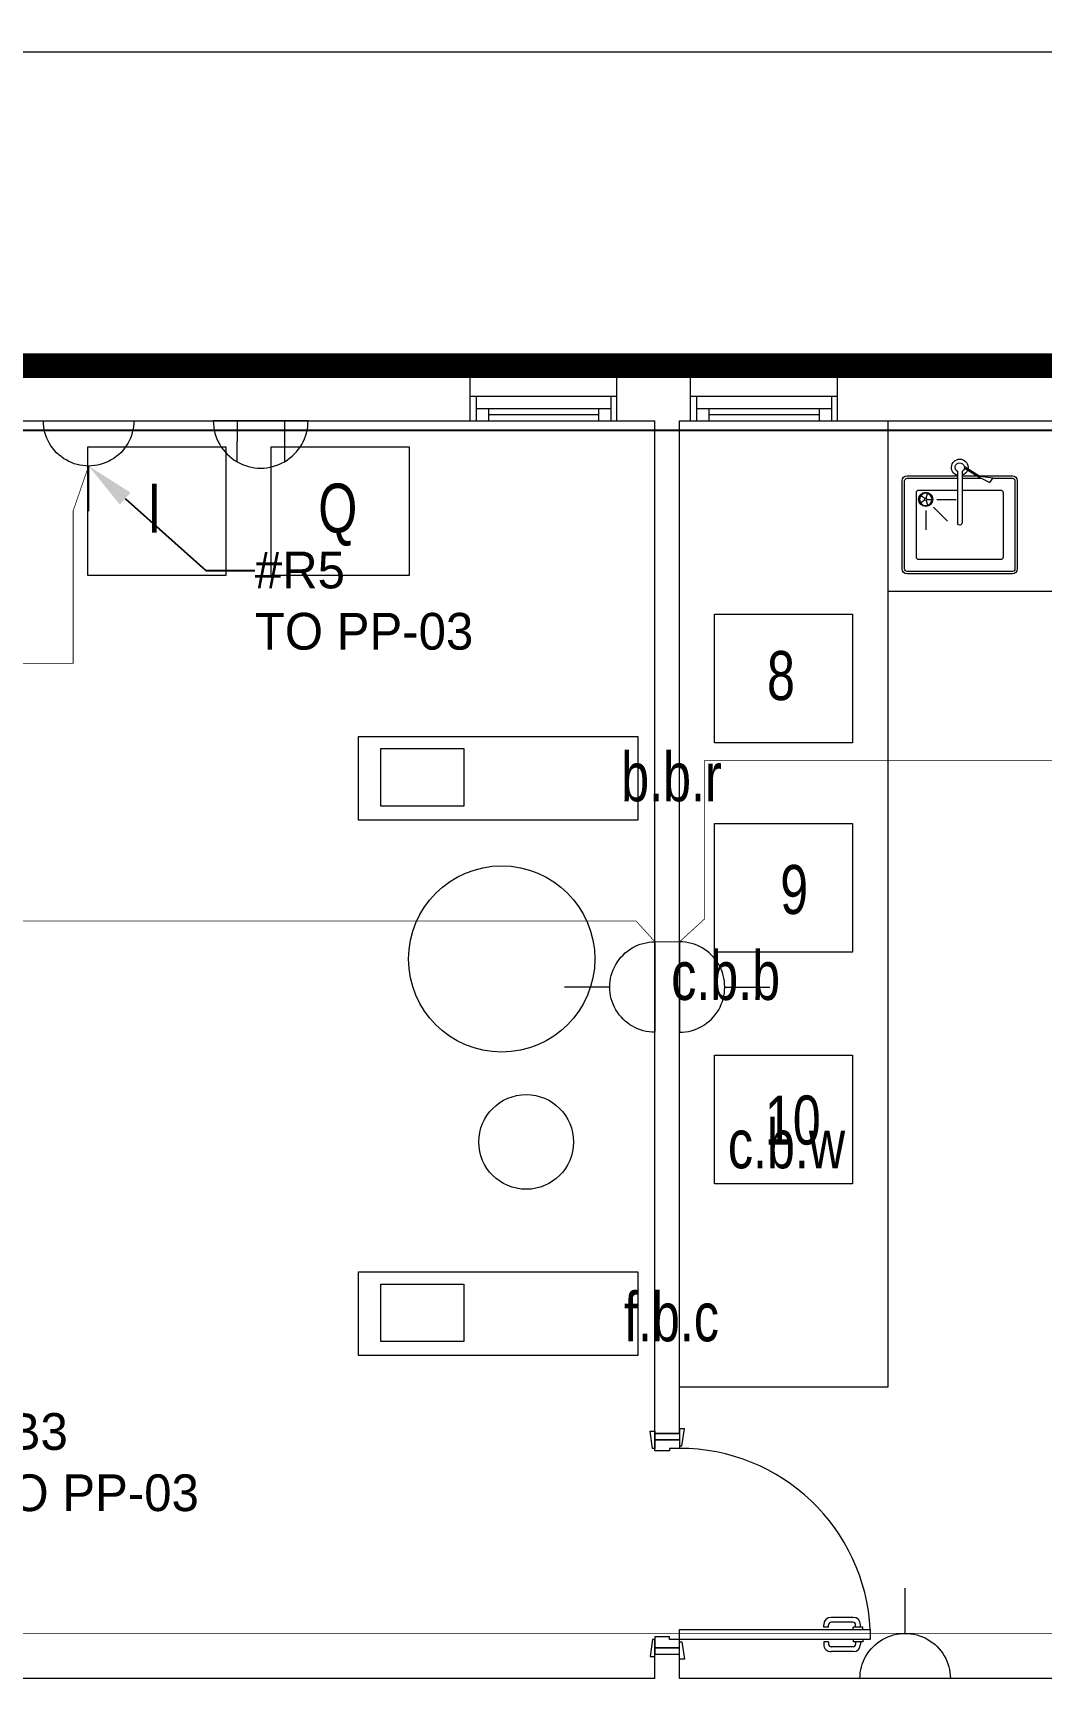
# Model space of a CAD drawing. Header units: metres. Extents: x 75097 to 220762, y -1557923 to -1361206.
# Drawn here: x 203580 to 207698, y -1460383 to -1453615 of the extents above; entities that cross this region are included whole.
import ezdxf
from ezdxf import colors
from ezdxf.entities.mleader import LeaderData, LeaderLine
from ezdxf.math import Vec2, Vec3

# ---------------------------------------------------------------- set-up
doc = ezdxf.new("R2010")
doc.units = ezdxf.units.M
doc.linetypes.add('DASHED2', pattern=[0.375, 0.25, -0.125])
doc.layers.get('0').update_dxf_attribs({"lineweight": 0})
for name, color, linetype, lineweight in [('A-100 - Copy$0$Aluminum', 8, 'Continuous', 0), ('A-100 - Copy$0$Medical Equipment and Furniture', 8, 'Continuous', 0), ('A-100 - Copy$0$Proj', 8, 'Continuous', 0), ('A-100 - Copy$0$SANIT', 8, 'Continuous', 0), ('A-100 - Copy$0$Walls', 8, 'Continuous', 0), ('A-100 - Copy$0$Wooden Joinery', 8, 'Continuous', 0)]:
    doc.layers.add(name, color=color, linetype=linetype, lineweight=lineweight)
doc.layers.add('A-100 - Copy$0$axes', color=8, linetype='Continuous')
doc.layers.add('E-POWR', color=7, linetype='Continuous', lineweight=9, true_color=0x4e7e3e)
doc.layers.add('EXF', color=7, linetype='Continuous', lineweight=0, true_color=0x4e7e3e)
doc.styles.add('A-100 - Copy$0$X3G_ENTITY_2587EA', font='swisscl.ttf', dxfattribs={"height": 200})
doc.styles.get("Standard").update_dxf_attribs({"font": 'GOTHIC.TTF'})

# ---------------------------------------------------------------- blocks, each defined once
blk = doc.blocks.new('NORMAL SOCKET')
at = {"layer": 'E-POWR'}
for p, q in [((0, 308), (0, 615)), ((-308, 0), (308, 0))]:
    blk.add_line(p, q, dxfattribs=at)
blk.add_ellipse((0, 0), major_axis=(33, 306), ratio=1, start_param=4.81904, end_param=7.960633, dxfattribs=at)
blk = doc.blocks.new('MECH UPDATED')
at = {"layer": 'EXF', "color": 85, "elevation": 0}
for points in [[(101035.6, -1363352.2), (101035.5, -1363739)], [(101035.6, -1363448.9), (101203.1, -1363448.9)], [(101035.5, -1363642.3), (101203, -1363642.4)]]:
    blk.add_lwpolyline(points, dxfattribs=at)
at = {"layer": 'EXF', "color": 85}
blk.add_arc((101035.5, -1363545.6, 0), 193.4, 269.98538, 89.98538, dxfattribs=at)
blk = doc.blocks.new('A-100 - Copy$0$A$C72370EFE')
at = {"layer": 'A-100 - Copy$0$Wooden Joinery'}
for p, q in [((-0.01, -0.04), (-0.02, -0.04)), ((-0.01, -0.06), (-0.02, -0.06)), ((-0.01, -0.03), (-0.01, -0.07)), ((0, -0.03), (-0.01, -0.03)), ((0.04, -0.03), (0.05, -0.03)), ((0.05, -0.03), (0.05, -0.07)), ((0.05, -0.04), (0.06, -0.04)), ((0.05, -0.06), (0.06, -0.06)), ((-0.05, -0.07), (-0.05, -0.16)), ((-0.03, -0.07), (-0.03, -0.16)), ((0, -0.07), (-0.01, -0.07)), ((0.04, -0.07), (0.05, -0.07)), ((0.07, -0.07), (0.07, -0.16)), ((0.09, -0.07), (0.09, -0.16)), ((-0.01, -0.17), (-0.02, -0.17)), ((-0.01, -0.19), (-0.02, -0.19)), ((-0.01, -0.17), (-0.01, -0.19)), ((0.05, -0.17), (0.06, -0.17)), ((0.05, -0.17), (0.05, -0.19)), ((0.05, -0.19), (0.06, -0.19))]:
    blk.add_line(p, q, dxfattribs=at)
for centre, radius, start, end in [((-0.02, -0.07), 0.03, 90, 180), ((-0.02, -0.07), 0.01, 90, 180), ((0.06, -0.07), 0.03, 0, 90), ((0.06, -0.07), 0.01, 0, 90), ((-0.02, -0.16), 0.03, 180, 270), ((-0.02, -0.16), 0.01, 180, 270), ((0.06, -0.16), 0.01, 270, 0), ((0.06, -0.16), 0.03, 270, 0)]:
    blk.add_arc(centre, radius, start, end, dxfattribs=at)
blk = doc.blocks.new('A-100 - Copy$0$A$C41DF7AD3')
at = {"layer": 'A-100 - Copy$0$Wooden Joinery', "elevation": 0}
for points in [[(820, 780), (820, 1559), (860, 1559), (860, 780)], [(70, 780), (70, 790), (0, 800), (0, 780)], [(870, 780), (870, 790), (940, 800), (940, 780)], [(80, 680), (80, 670), (10, 660), (10, 680)], [(860, 680), (860, 670), (930, 660), (930, 680)]]:
    blk.add_lwpolyline(points, close=True, dxfattribs=at)
for points in [[(45, 780), (45, 680), (20, 680), (20, 780), (45, 780)], [(45, 780), (80, 780), (80, 740), (90, 740), (90, 680), (45, 680), (45, 780)], [(895, 780), (860, 780), (860, 740), (850, 740), (850, 680), (895, 680), (895, 780)], [(895, 780), (895, 680), (920, 680), (920, 780), (895, 780)]]:
    blk.add_lwpolyline(points, dxfattribs=at)
at = {"layer": 'A-100 - Copy$0$Wooden Joinery'}
blk.add_arc((860, 780, 0), 780, 92.9397, 180, dxfattribs=at)
at = {"layer": 'A-100 - Copy$0$Wooden Joinery', "xscale": 999.9999999998856, "yscale": 999.9999999998856, "zscale": 999.9999999998856}
blk.add_blockref('A-100 - Copy$0$A$C72370EFE', (820, 1559, 0), dxfattribs=at)
blk = doc.blocks.new('A-100 - Copy$0$BMED-S-S DROP-IN SINK 45-38')
at = {"layer": 'A-100 - Copy$0$SANIT'}
for p, q in [((-18.3, 4.2), (-81.8, -35.6)), ((-235, -54.7), (-235, -414.7)), ((-225, -54.7), (-225, -414.7)), ((-80.4, -34.7), (-215, -34.7)), ((-135.3, -44.7), (-215, -44.7)), ((-81.8, -35.6), (-136.9, -42.7)), ((-122.2, -61.3), (-136.9, -42.7)), ((-79.3, -39.6), (-122.2, -61.3)), ((-18.7, -1.6), (-79.3, -39.6)), ((-9.4, -16.2), (-9.4, -226.2)), ((9.4, -16.2), (9.4, -226.2)), ((215, -34.7), (9.4, -34.7)), ((215, -44.7), (9.4, -44.7)), ((225, -414.7), (225, -54.7)), ((235, -414.7), (235, -54.7)), ((94, -130.7), (14, -130.7)), ((107.2, -162.5), (50.6, -219.1)), ((139, -175.7), (139, -255.7)), ((-215, -424.7), (215, -424.7)), ((-215, -434.7), (215, -434.7))]:
    blk.add_line(p, q, dxfattribs=at)
at = {"layer": 'A-100 - Copy$0$SANIT', "ltscale": 250}
for p, q in [((-177, -102.7), (-177, -366.7)), ((-9.4, -92.7), (-167, -92.7)), ((167, -92.7), (9.4, -92.7)), ((177, -366.7), (177, -102.7)), ((-167, -376.7), (167, -376.7))]:
    blk.add_line(p, q, dxfattribs=at)
at = {"layer": 'A-100 - Copy$0$SANIT'}
for points in [[(-9.4, -44.7), (-89.5, -44.7)], [(-9.4, -34.7), (-71.6, -34.7)], [(134, -130.7), (110, -130.7)], [(137.5, -126), (130, -103.1)], [(143, -127.8), (162.5, -113.7)], [(143, -133.7), (162.5, -147.8)], [(137.5, -135.5), (130, -158.3)]]:
    blk.add_lwpolyline(points, dxfattribs=at)
for points in [[(139, -159.7, 1), (139, -101.7, 1)], [(139, -135.7, 1), (139, -125.7, 1)]]:
    blk.add_lwpolyline(points, format="xyb", close=True, dxfattribs=at)
for radius in [26, 25]:
    blk.add_circle((139, -130.7), radius, dxfattribs=at)
for centre, radius, start, end in [((0, 0), 33.7, 286.12448, 188.93571), ((0, 0), 18.8, 299.99685, 239.99685), ((-215, -54.7), 20, 90, 180), ((-215, -54.7), 10, 90, 180), ((0, 0), 33.7, 197.35559, 253.86923), ((215, -54.7), 20, 0, 90), ((215, -54.7), 10, 0, 90), ((0, -226.2), 9.38, 179.99685, 359.99685), ((-215, -414.7), 20, 180, 270), ((-215, -414.7), 10, 180, 270), ((215, -414.7), 10, 270, 0), ((215, -414.7), 20, 270, 0)]:
    blk.add_arc(centre, radius, start, end, dxfattribs=at)
at = {"layer": 'A-100 - Copy$0$SANIT', "ltscale": 250}
for centre, start, end in [((-167, -102.7), 90.00945, 180.00945), ((167, -102.7), 0, 90), ((-167, -366.7), 180, 270), ((167, -366.7), 270, 0)]:
    blk.add_arc(centre, 10, start, end, dxfattribs=at)
blk = doc.blocks.new('A-100 - Copy')
at = {"layer": 'A-100 - Copy$0$Aluminum'}
for p, q in [((205363.3, -1455097.7, 0), (205963.3, -1455097.7, 0)), ((205388.3, -1455097.7, 0), (205388.3, -1455197.7, 0)), ((205388.3, -1455147.7, 0), (205938.3, -1455147.7, 0)), ((205438.3, -1455147.7, 0), (205438.3, -1455197.7, 0)), ((205888.3, -1455147.7, 0), (205888.3, -1455197.7, 0)), ((205938.3, -1455097.7, 0), (205938.3, -1455197.7, 0)), ((206263.3, -1455097.7, 0), (206863.3, -1455097.7, 0)), ((206288.3, -1455097.7, 0), (206288.3, -1455197.7, 0)), ((206288.3, -1455147.7, 0), (206838.3, -1455147.7, 0)), ((206338.3, -1455147.7, 0), (206338.3, -1455197.7, 0)), ((206788.3, -1455147.7, 0), (206788.3, -1455197.7, 0)), ((206838.3, -1455097.7, 0), (206838.3, -1455197.7, 0)), ((205363.3, -1455197.7, 0), (205963.3, -1455197.7, 0)), ((205888.3, -1455172.7, 0), (205438.3, -1455172.7, 0)), ((206263.3, -1455197.7, 0), (206863.3, -1455197.7, 0)), ((206788.3, -1455172.7, 0), (206338.3, -1455172.7, 0))]:
    blk.add_line(p, q, dxfattribs=at)
at = {"layer": 'A-100 - Copy$0$axes'}
blk.add_line((215795, -1455237.7, 2.4), (83877.8, -1455237.7, 2.4), dxfattribs=at)
at = {"layer": 'A-100 - Copy$0$Medical Equipment and Furniture'}
blk.add_line((207068.8, -1455892.7, 0), (208758.3, -1455892.7, 0), dxfattribs=at)
at = {"layer": 'A-100 - Copy$0$Medical Equipment and Furniture', "elevation": 0}
blk.add_lwpolyline([(206218.8, -1455197.7), (207068.8, -1455197.7), (207068.8, -1459142.7), (206218.8, -1459142.7), (206218.8, -1455197.7)], dxfattribs=at)
for points in [[(203803, -1455303.8), (204366.7, -1455303.8), (204366.7, -1455829.1), (203803, -1455829.1)], [(204551.7, -1455303.8), (205115.5, -1455303.8), (205115.5, -1455829.1), (204551.7, -1455829.1)], [(206360.9, -1455987.4), (206924.6, -1455987.4), (206924.6, -1456512.6), (206360.9, -1456512.6)], [(204907.8, -1456486.7), (206048.7, -1456486.7), (206048.7, -1456828.3), (204907.8, -1456828.3)], [(204998.9, -1456536.1), (205338.7, -1456536.1), (205338.7, -1456771.1), (204998.9, -1456771.1)], [(206360.9, -1456841.2), (206924.6, -1456841.2), (206924.6, -1457366.4), (206360.9, -1457366.4)], [(206360.9, -1457788.2), (206924.6, -1457788.2), (206924.6, -1458313.4), (206360.9, -1458313.4)], [(204907.8, -1458672.5), (206048.7, -1458672.5), (206048.7, -1459014.2), (204907.8, -1459014.2)], [(204998.9, -1458722), (205338.7, -1458722), (205338.7, -1458957), (204998.9, -1458957)]]:
    blk.add_lwpolyline(points, close=True, dxfattribs=at)
at = {"layer": 'A-100 - Copy$0$Medical Equipment and Furniture'}
for centre, radius in [((205492.7, -1457394.8, 0), 380.2), ((205592.6, -1458141.7, 0), 193.3)]:
    blk.add_circle(centre, radius, dxfattribs=at)
at = {"layer": 'A-100 - Copy$0$Proj'}
for p, q in [((205363.3, -1454972.7, 0), (205963.3, -1454972.7, 0)), ((206263.3, -1454972.7, 0), (206863.3, -1454972.7, 0))]:
    blk.add_line(p, q, dxfattribs=at)
blk.add_lwpolyline([(188053.3, -1469902.7), (188053.3, -1471182.7), (211678.3, -1471182.7), (211678.3, -1453692.7), (188053.3, -1453692.7), (188053.3, -1454972.7)], dxfattribs=at)
at = {"layer": 'A-100 - Copy$0$Walls'}
for p, q in [((203388.3, -1454972.7, 0), (205363.3, -1454972.7, 0)), ((205363.3, -1455197.7, 0), (205363.3, -1454972.7, 0)), ((205963.3, -1455197.7, 0), (205963.3, -1454972.7, 0)), ((205963.3, -1454972.7, 0), (206263.3, -1454972.7, 0)), ((206263.3, -1455197.7, 0), (206263.3, -1454972.7, 0)), ((206863.3, -1454972.7, 0), (209548.3, -1454972.7, 0)), ((206863.3, -1455197.7, 0), (206863.3, -1454972.7, 0)), ((203388.3, -1455197.7, 0), (205363.3, -1455197.7, 0)), ((205963.3, -1455197.7, 0), (206118.3, -1455197.7, 0)), ((206218.8, -1455197.7, 0), (206263.3, -1455197.7, 0)), ((206863.3, -1455197.7, 0), (209548.3, -1455197.7, 0)), ((206218.3, -1459332.7, 0), (206118.3, -1459332.7, 0)), ((206118.3, -1460232.7, 0), (206218.3, -1460232.7, 0)), ((209608.3, -1460332.7), (206218.3, -1460332.7))]:
    blk.add_line(p, q, dxfattribs=at)
at = {"layer": 'A-100 - Copy$0$Walls', "elevation": 0}
for points in [[(206118.3, -1459332.7), (206118.3, -1455197.7)], [(206218.3, -1459332.7), (206218.8, -1455197.7)], [(206118.3, -1460332.7), (206118.3, -1460232.7)], [(206218.3, -1460332.7), (206218.3, -1460232.7)], [(206118.3, -1460332.7), (202578.3, -1460332.7), (202578.3, -1462272.7)]]:
    blk.add_lwpolyline(points, dxfattribs=at)
at = {"layer": 'A-100 - Copy$0$Medical Equipment and Furniture', "xscale": -1}
blk.add_blockref('A-100 - Copy$0$BMED-S-S DROP-IN SINK 45-38', (207362.5, -1455387.8, 0), dxfattribs=at)
at = {"layer": 'A-100 - Copy$0$Wooden Joinery', "rotation": 270}
blk.add_blockref('A-100 - Copy$0$A$C41DF7AD3', (205438.3, -1459312.7, 0), dxfattribs=at)
at = {"layer": 'A-100 - Copy$0$Medical Equipment and Furniture', "char_height": 200, "attachment_point": 2, "style": 'A-100 - Copy$0$X3G_ENTITY_2587EA'}
for s, insert in [('I', (204074.8, -1455454.1, 0)), ('Q', (204823.5, -1455454.1, 0)), ('8', (206632.7, -1456137.7, 0)), ('9', (206686.6, -1457011.1, 0)), ('10', (206680.9, -1457952.3, 0))]:
    blk.add_mtext(s, dxfattribs=dict(at, insert=insert))
at = {"layer": 'A-100 - Copy$0$Medical Equipment and Furniture', "char_height": 200, "width": 3575.279, "attachment_point": 2, "style": 'A-100 - Copy$0$X3G_ENTITY_2587EA'}
for s, insert in [('b.b.r', (206185.7, -1456551, 0)), ('c.b.b', (206406.8, -1457362, 0)), ('c.b.w', (206655.3, -1458049.3, 0)), ('f.b.c', (206185.7, -1458755.5, 0))]:
    blk.add_mtext(s, dxfattribs=dict(at, insert=insert))

msp = doc.modelspace()

# ---------------------------------------------------------------- linework, layer by layer
at = {"layer": 'E-POWR', "color": 240, "linetype": 'DASHED2', "ltscale": 500, "true_color": 0xf10e52, "const_width": 100, "elevation": 0}
msp.add_lwpolyline([(159393.3, -1448612.7), (159393.3, -1454972.7), (147820.4, -1454991.2), (147948, -1460991.2), (148420.5, -1460972.7), (148420.5, -1466760.4), (151756.7, -1466760.4), (151498.3, -1475532.7), (159048.3, -1475532.7), (159048.3, -1476893.7), (174041.3, -1476822.7), (174041.3, -1469902.7), (209947.3, -1469902.7), (209947.3, -1454972.7), (173995.3, -1454972.7), (173978.3, -1451323.8), (179573.3, -1451323.8), (179573.3, -1448020.8), (173978.3, -1448045.7)], dxfattribs=at)
at = {"layer": 'E-POWR', "const_width": 3, "elevation": 0}
msp.add_lwpolyline([(204091.6, -1463368.1), (205596.2, -1463368.1), (205596.2, -1463887.3), (207383.1, -1463887.3), (207383.1, -1463368.1), (209424.7, -1463368.1), (209424.7, -1460148.1), (207139.6, -1460148.1), (202867.8, -1460148.1)], dxfattribs=at)

# ---------------------------------------------------------------- block references
at = {"layer": 'E-POWR', "color": 85, "xscale": -0.6, "yscale": 0.6, "zscale": 0.6}
msp.add_blockref('NORMAL SOCKET', (207139.6, -1460332.7), dxfattribs=at)
at = {"layer": 'EXF', "color": 85, "rotation": 270}
msp.add_blockref('MECH UPDATED', (1568054.5, -1354162.1, 0), dxfattribs=at)

# ---------------------------------------------------------------- leaders
at = {"layer": 'E-POWR'}
ml = msp.add_multileader_mtext('Standard', dxfattribs=at)
ml.set_content('#B3\\PTO PP-03', color=256)
ml.set_leader_properties()
ml.build(insert=Vec2(0, 0))
ml.multileader.update_dxf_attribs({"text_right_attachment_type": 6, "dogleg_length": 200, "arrow_head_size": 200})
ctx = ml.context
ctx.base_point, ctx.char_height, ctx.arrow_head_size, ctx.landing_gap_size, ctx.plane_origin = Vec3(203364.6, -1459325.8, 0), 150, 200, 0.09, Vec3(206072.1, -1461857.7, 0)
ctx.right_attachment = 6
notes = []
notes.append((ctx, [(0, (1, 1, 0), (203164.6, -1459325.8, 0), (1, 0), 200, [(0, [(202848.1, -1460149.1, 0)], 0, [])])]))
ctx.mtext.insert, ctx.mtext.width, ctx.mtext.flow_direction = Vec3(203364.7, -1459248.9, 0), 1379.369, 5
for ctx, leaders in notes:
    for number, flags, end, landing, length, lines in leaders:
        leader = LeaderData()
        leader.index, (leader.has_last_leader_line, leader.has_dogleg_vector, leader.attachment_direction) = number, flags
        leader.last_leader_point, leader.dogleg_vector, leader.dogleg_length = Vec3(end), Vec3(landing), length
        for number, points, colour, breaks in lines:
            line = LeaderLine()
            line.index, line.vertices, line.color, line.breaks = number, Vec3.list(points), colors.encode_raw_color(colour), breaks
            leader.lines.append(line)
        ctx.leaders.append(leader)

# ---------------------------------------------------------------- next in the draw order: block references
msp.add_blockref('A-100 - Copy', (0, 0))

# ---------------------------------------------------------------- next in the draw order: linework, layer by layer
at = {"layer": 'E-POWR', "const_width": 3}
msp.add_lwpolyline([(209423.7, -1459803.8), (209308.8, -1459693.3), (209308.8, -1456747.8), (209423.7, -1456656.9), (209317.1, -1456584.7), (206319.9, -1456584.7), (206319.9, -1457232.4), (206218.5, -1457324.8), (206118.3, -1457324.8), (206041.4, -1457239.9), (202891.8, -1457239.9), (202891.8, -1457672.6), (202827, -1457774), (202799.9, -1457687.3), (202799.9, -1456508.1), (202827, -1456240.9), (202897.4, -1456187.8), (203743.2, -1456187.8), (203743.2, -1455565.7), (203806.3, -1455382.3)], dxfattribs=at)

# ---------------------------------------------------------------- next in the draw order: block references
at = {"layer": 'E-POWR', "color": 85, "yscale": 0.6, "zscale": 0.6}
for p, xscale, rotation in [((203806.3, -1455197.7, 0), -0.6, 180), ((206118.3, -1457509.4, 0), -0.6, 90), ((206218.5, -1457509.4, 0), 0.6, 270)]:
    msp.add_blockref('NORMAL SOCKET', p, dxfattribs=dict(at, xscale=xscale, rotation=rotation))

# ---------------------------------------------------------------- next in the draw order: leaders
at = {"layer": 'E-POWR'}
ml = msp.add_multileader_mtext('Standard', dxfattribs=at)
ml.set_content('#R5\\PTO PP-03', color=256)
ml.set_leader_properties()
ml.build(insert=Vec2(0, 0))
ml.multileader.update_dxf_attribs({"text_right_attachment_type": 6, "dogleg_length": 200, "arrow_head_size": 200})
ctx = ml.context
ctx.base_point, ctx.char_height, ctx.arrow_head_size, ctx.landing_gap_size, ctx.plane_origin = Vec3(204484.8, -1455808.8, 2.4), 150, 200, 0.09, Vec3(204937.9, -1457209.3, 2.4)
ctx.right_attachment = 6
notes = []
notes.append((ctx, [(0, (1, 1, 0), (204284.8, -1455808.8, 2.4), (1, 0), 200, [(0, [(203806.3, -1455382.3, 2.4)], 0, [])])]))
ctx.mtext.insert, ctx.mtext.width, ctx.mtext.flow_direction = Vec3(204484.9, -1455731.9, 2.4), 1379.369, 5
for ctx, leaders in notes:
    for number, flags, end, landing, length, lines in leaders:
        leader = LeaderData()
        leader.index, (leader.has_last_leader_line, leader.has_dogleg_vector, leader.attachment_direction) = number, flags
        leader.last_leader_point, leader.dogleg_vector, leader.dogleg_length = Vec3(end), Vec3(landing), length
        for number, points, colour, breaks in lines:
            line = LeaderLine()
            line.index, line.vertices, line.color, line.breaks = number, Vec3.list(points), colors.encode_raw_color(colour), breaks
            leader.lines.append(line)
        ctx.leaders.append(leader)

doc.saveas('drawing.dxf')
